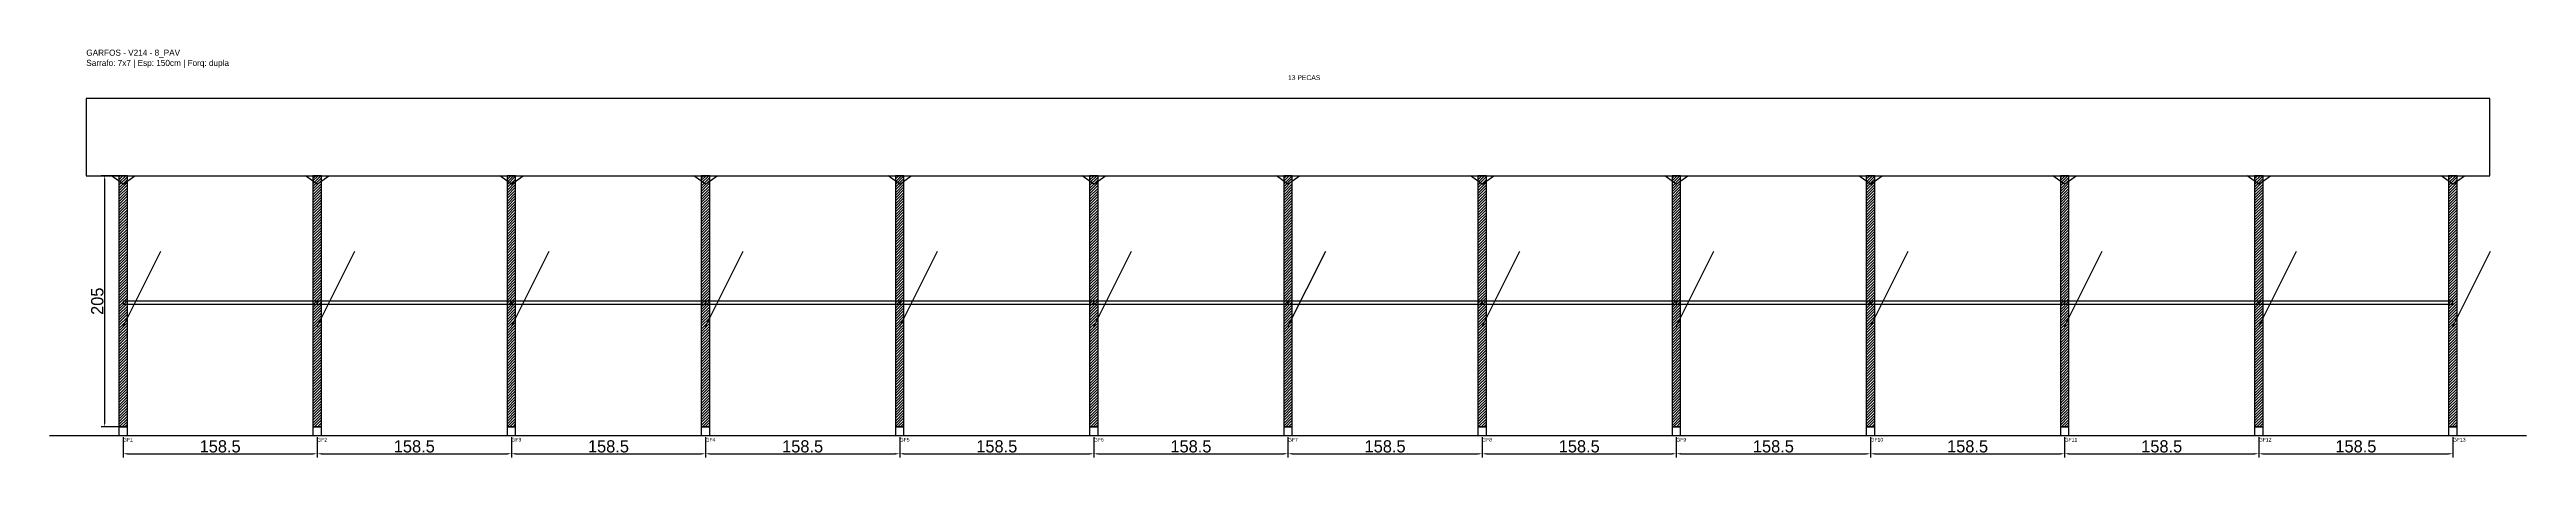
# Model space of a CAD drawing. Header units: metres. Extents: x -30 to 1991, y -25 to 308.
import ezdxf

# ---------------------------------------------------------------- set-up
doc = ezdxf.new("R2010")
doc.units = ezdxf.units.M
for name, color, linetype in [('BARRA_ANCORAGEM', 1, 'Continuous'), ('COTA', 241, 'Continuous'), ('GARFOS OK', 3, 'Continuous'), ('NOME DA VIGA', 6, 'Continuous'), ('SARR_7x7', 40, 'Continuous'), ('TIRAS REESCORAMENTO', 252, 'Continuous'), ('VIGAS', 3, 'Continuous')]:
    doc.layers.add(name, color=color, linetype=linetype)
doc.dimstyles.new('EZ DXF', dxfattribs={"dimtxt": 10, "dimasz": 3.5, "dimexe": 3, "dimexo": 1.5, "dimgap": 1, "dimtad": 1, "dimdec": 1, "dimdsep": 46, "dimcen": 2.5, "dimazin": 3, "dimtfac": 1, "dimtmove": 0, "dimatfit": 3})

msp = doc.modelspace()

# ---------------------------------------------------------------- hatches: boundary and pattern name
at = {"layer": 'COTA'}
h = msp.add_hatch(dxfattribs=at)
h.set_pattern_fill('ANSI31', scale=0.5)
h.paths.add_polyline_path([(26.5, 0), (33.5, 0), (33.5, 205), (26.5, 205)])
h = msp.add_hatch(dxfattribs=at)
h.set_pattern_fill('ANSI31', scale=0.5)
h.paths.add_polyline_path([(184.95, 0), (191.95, 0), (191.95, 205), (184.95, 205)])
h = msp.add_hatch(dxfattribs=at)
h.set_pattern_fill('ANSI31', scale=0.5)
h.paths.add_polyline_path([(343.4, 0), (350.4, 0), (350.4, 205), (343.4, 205)])
h = msp.add_hatch(dxfattribs=at)
h.set_pattern_fill('ANSI31', scale=0.5)
h.paths.add_polyline_path([(501.86, 0), (508.86, 0), (508.86, 205), (501.86, 205)])
h = msp.add_hatch(dxfattribs=at)
h.set_pattern_fill('ANSI31', scale=0.5)
h.paths.add_polyline_path([(660.31, 0), (667.31, 0), (667.31, 205), (660.31, 205)])
h = msp.add_hatch(dxfattribs=at)
h.set_pattern_fill('ANSI31', scale=0.5)
h.paths.add_polyline_path([(818.76, 0), (825.76, 0), (825.76, 205), (818.76, 205)])
h = msp.add_hatch(dxfattribs=at)
h.set_pattern_fill('ANSI31', scale=0.5)
h.paths.add_polyline_path([(977.21, 0), (984.21, 0), (984.21, 205), (977.21, 205)])
h = msp.add_hatch(dxfattribs=at)
h.set_pattern_fill('ANSI31', scale=0.5)
h.paths.add_polyline_path([(1135.66, 0), (1142.66, 0), (1142.66, 205), (1135.66, 205)])
h = msp.add_hatch(dxfattribs=at)
h.set_pattern_fill('ANSI31', scale=0.5)
h.paths.add_polyline_path([(1294.11, 0), (1301.11, 0), (1301.11, 205), (1294.11, 205)])
h = msp.add_hatch(dxfattribs=at)
h.set_pattern_fill('ANSI31', scale=0.5)
h.paths.add_polyline_path([(1452.57, 0), (1459.57, 0), (1459.57, 205), (1452.57, 205)])
h = msp.add_hatch(dxfattribs=at)
h.set_pattern_fill('ANSI31', scale=0.5)
h.paths.add_polyline_path([(1611.02, 0), (1618.02, 0), (1618.02, 205), (1611.02, 205)])
h = msp.add_hatch(dxfattribs=at)
h.set_pattern_fill('ANSI31', scale=0.5)
h.paths.add_polyline_path([(1769.47, 0), (1776.47, 0), (1776.47, 205), (1769.47, 205)])
h = msp.add_hatch(dxfattribs=at)
h.set_pattern_fill('ANSI31', scale=0.5)
h.paths.add_polyline_path([(1927.92, 0), (1934.92, 0), (1934.92, 205), (1927.92, 205)])

# ---------------------------------------------------------------- linework, layer by layer
at = {"layer": 'BARRA_ANCORAGEM'}
for p, q in [((30, 82), (60.75, 143.5)), ((188.45, 82), (219.2, 143.5)), ((346.9, 82), (377.65, 143.5)), ((505.36, 82), (536.11, 143.5)), ((663.81, 82), (694.56, 143.5)), ((822.26, 82), (853.01, 143.5)), ((980.71, 82), (1011.46, 143.5)), ((1139.16, 82), (1169.91, 143.5)), ((1297.61, 82), (1328.36, 143.5)), ((1456.07, 82), (1486.82, 143.5)), ((1614.52, 82), (1645.27, 143.5)), ((1772.97, 82), (1803.72, 143.5)), ((1931.42, 82), (1962.17, 143.5))]:
    msp.add_line(p, q, dxfattribs=at)
at = {"layer": 'GARFOS OK'}
for p, q in [((30, 198), (20.5, 205)), ((20.5, 205), (39.5, 205)), ((30, 198), (39.5, 205)), ((188.45, 198), (178.95, 205)), ((178.95, 205), (197.95, 205)), ((188.45, 198), (197.95, 205)), ((346.9, 198), (337.4, 205)), ((337.4, 205), (356.4, 205)), ((346.9, 198), (356.4, 205)), ((505.36, 198), (495.86, 205)), ((495.86, 205), (514.86, 205)), ((505.36, 198), (514.86, 205)), ((663.81, 198), (654.31, 205)), ((654.31, 205), (673.31, 205)), ((663.81, 198), (673.31, 205)), ((822.26, 198), (812.76, 205)), ((812.76, 205), (831.76, 205)), ((822.26, 198), (831.76, 205)), ((980.71, 198), (971.21, 205)), ((971.21, 205), (990.21, 205)), ((980.71, 198), (990.21, 205)), ((1139.16, 198), (1129.66, 205)), ((1129.66, 205), (1148.66, 205)), ((1139.16, 198), (1148.66, 205)), ((1297.61, 198), (1288.11, 205)), ((1288.11, 205), (1307.11, 205)), ((1297.61, 198), (1307.11, 205)), ((1456.07, 198), (1446.57, 205)), ((1446.57, 205), (1465.57, 205)), ((1456.07, 198), (1465.57, 205)), ((1614.52, 198), (1605.02, 205)), ((1605.02, 205), (1624.02, 205)), ((1614.52, 198), (1624.02, 205)), ((1772.97, 198), (1763.47, 205)), ((1763.47, 205), (1782.47, 205)), ((1772.97, 198), (1782.47, 205)), ((1931.42, 198), (1921.92, 205)), ((1921.92, 205), (1940.92, 205)), ((1931.42, 198), (1940.92, 205))]:
    msp.add_line(p, q, dxfattribs=at)
at = {"layer": 'GARFOS OK', "linetype": 'CONTINUOUS'}
msp.add_line((-30, -7), (1991.42, -7), dxfattribs=at)
at = {"layer": 'GARFOS OK'}
for points in [[(26.5, 0), (33.5, 0), (33.5, 205), (26.5, 205), (26.5, 0)], [(184.95, 0), (191.95, 0), (191.95, 205), (184.95, 205), (184.95, 0)], [(343.4, 0), (350.4, 0), (350.4, 205), (343.4, 205), (343.4, 0)], [(501.86, 0), (508.86, 0), (508.86, 205), (501.86, 205), (501.86, 0)], [(660.31, 0), (667.31, 0), (667.31, 205), (660.31, 205), (660.31, 0)], [(818.76, 0), (825.76, 0), (825.76, 205), (818.76, 205), (818.76, 0)], [(977.21, 0), (984.21, 0), (984.21, 205), (977.21, 205), (977.21, 0)], [(1135.66, 0), (1142.66, 0), (1142.66, 205), (1135.66, 205), (1135.66, 0)], [(1294.11, 0), (1301.11, 0), (1301.11, 205), (1294.11, 205), (1294.11, 0)], [(1452.57, 0), (1459.57, 0), (1459.57, 205), (1452.57, 205), (1452.57, 0)], [(1611.02, 0), (1618.02, 0), (1618.02, 205), (1611.02, 205), (1611.02, 0)], [(1769.47, 0), (1776.47, 0), (1776.47, 205), (1769.47, 205), (1769.47, 0)], [(1927.92, 0), (1934.92, 0), (1934.92, 205), (1927.92, 205), (1927.92, 0)]]:
    msp.add_lwpolyline(points, dxfattribs=at)
at = {"layer": 'SARR_7x7'}
for points in [[(26.5, -7), (33.5, -7), (33.5, 0), (26.5, 0), (26.5, -7)], [(184.95, -7), (191.95, -7), (191.95, 0), (184.95, 0), (184.95, -7)], [(343.4, -7), (350.4, -7), (350.4, 0), (343.4, 0), (343.4, -7)], [(501.86, -7), (508.86, -7), (508.86, 0), (501.86, 0), (501.86, -7)], [(660.31, -7), (667.31, -7), (667.31, 0), (660.31, 0), (660.31, -7)], [(818.76, -7), (825.76, -7), (825.76, 0), (818.76, 0), (818.76, -7)], [(977.21, -7), (984.21, -7), (984.21, 0), (977.21, 0), (977.21, -7)], [(1135.66, -7), (1142.66, -7), (1142.66, 0), (1135.66, 0), (1135.66, -7)], [(1294.11, -7), (1301.11, -7), (1301.11, 0), (1294.11, 0), (1294.11, -7)], [(1452.57, -7), (1459.57, -7), (1459.57, 0), (1452.57, 0), (1452.57, -7)], [(1611.02, -7), (1618.02, -7), (1618.02, 0), (1611.02, 0), (1611.02, -7)], [(1769.47, -7), (1776.47, -7), (1776.47, 0), (1769.47, 0), (1769.47, -7)], [(1927.92, -7), (1934.92, -7), (1934.92, 0), (1927.92, 0), (1927.92, -7)]]:
    msp.add_lwpolyline(points, dxfattribs=at)
at = {"layer": 'TIRAS REESCORAMENTO'}
for points in [[(30, 100), (188.45, 100), (188.45, 102.5), (30, 102.5), (30, 100)], [(188.45, 100), (346.9, 100), (346.9, 102.5), (188.45, 102.5), (188.45, 100)], [(346.9, 100), (505.36, 100), (505.36, 102.5), (346.9, 102.5), (346.9, 100)], [(505.36, 100), (663.81, 100), (663.81, 102.5), (505.36, 102.5), (505.36, 100)], [(663.81, 100), (822.26, 100), (822.26, 102.5), (663.81, 102.5), (663.81, 100)], [(822.26, 100), (980.71, 100), (980.71, 102.5), (822.26, 102.5), (822.26, 100)], [(980.71, 100), (1139.16, 100), (1139.16, 102.5), (980.71, 102.5), (980.71, 100)], [(1139.16, 100), (1297.61, 100), (1297.61, 102.5), (1139.16, 102.5), (1139.16, 100)], [(1297.61, 100), (1456.07, 100), (1456.07, 102.5), (1297.61, 102.5), (1297.61, 100)], [(1456.07, 100), (1614.52, 100), (1614.52, 102.5), (1456.07, 102.5), (1456.07, 100)], [(1614.52, 100), (1772.97, 100), (1772.97, 102.5), (1614.52, 102.5), (1614.52, 100)], [(1772.97, 100), (1931.42, 100), (1931.42, 102.5), (1772.97, 102.5), (1772.97, 100)]]:
    msp.add_lwpolyline(points, dxfattribs=at)
at = {"layer": 'VIGAS'}
msp.add_lwpolyline([(0, 205), (1961.42, 205), (1961.42, 268), (0, 268), (0, 205)], dxfattribs=at)

# ---------------------------------------------------------------- texts
at = {"layer": 'NOME DA VIGA'}
for s, height, p in [('13 PECAS', 4, (980.71, 283)), ('GF1', 3, (30, -12)), ('GF2', 3, (188.45, -12)), ('GF3', 3, (346.9, -12)), ('GF4', 3, (505.36, -12)), ('GF5', 3, (663.81, -12)), ('GF6', 3, (822.26, -12)), ('GF7', 3, (980.71, -12)), ('GF8', 3, (1139.16, -12)), ('GF9', 3, (1297.61, -12)), ('GF10', 3, (1456.07, -12)), ('GF11', 3, (1614.52, -12)), ('GF12', 3, (1772.97, -12)), ('GF13', 3, (1931.42, -12))]:
    msp.add_text(s, height=height, dxfattribs=at).set_placement(p)
at = {"layer": 'NOME DA VIGA', "insert": (0, 293), "char_height": 5, "attachment_point": 7}
msp.add_mtext('GARFOS - V214 - 8_PAV\\PSarrafo: 7x7 | Esp: 150cm | Forq: dupla', dxfattribs=at)

# ---------------------------------------------------------------- dimensions: what is measured, and where the dimension line sits
at = {"layer": 'COTA'}
msp.add_linear_dim(base=(15, 0), p1=(30, 0), p2=(30, 205), angle=90, dimstyle='EZ DXF', dxfattribs=at).render()
for base, p1, p2 in [((30, -22), (30, -7), (188.4517, -7)), ((188.4517, -22), (188.4517, -7), (346.9034, -7)), ((346.9, -22), (346.9, -7), (505.36, -7)), ((505.3551, -22), (505.3551, -7), (663.8068, -7)), ((663.8068, -22), (663.8068, -7), (822.2585, -7)), ((822.2585, -22), (822.2585, -7), (980.7102, -7)), ((980.7102, -22), (980.7102, -7), (1139.162, -7)), ((1139.162, -22), (1139.162, -7), (1297.6137, -7)), ((1297.61, -22), (1297.61, -7), (1456.07, -7)), ((1456.0654, -22), (1456.0654, -7), (1614.5171, -7)), ((1614.5171, -22), (1614.5171, -7), (1772.9688, -7)), ((1772.9688, -22), (1772.9688, -7), (1931.4205, -7))]:
    msp.add_linear_dim(base=base, p1=p1, p2=p2, dimstyle='EZ DXF', dxfattribs=at).render()

doc.saveas('drawing.dxf')
